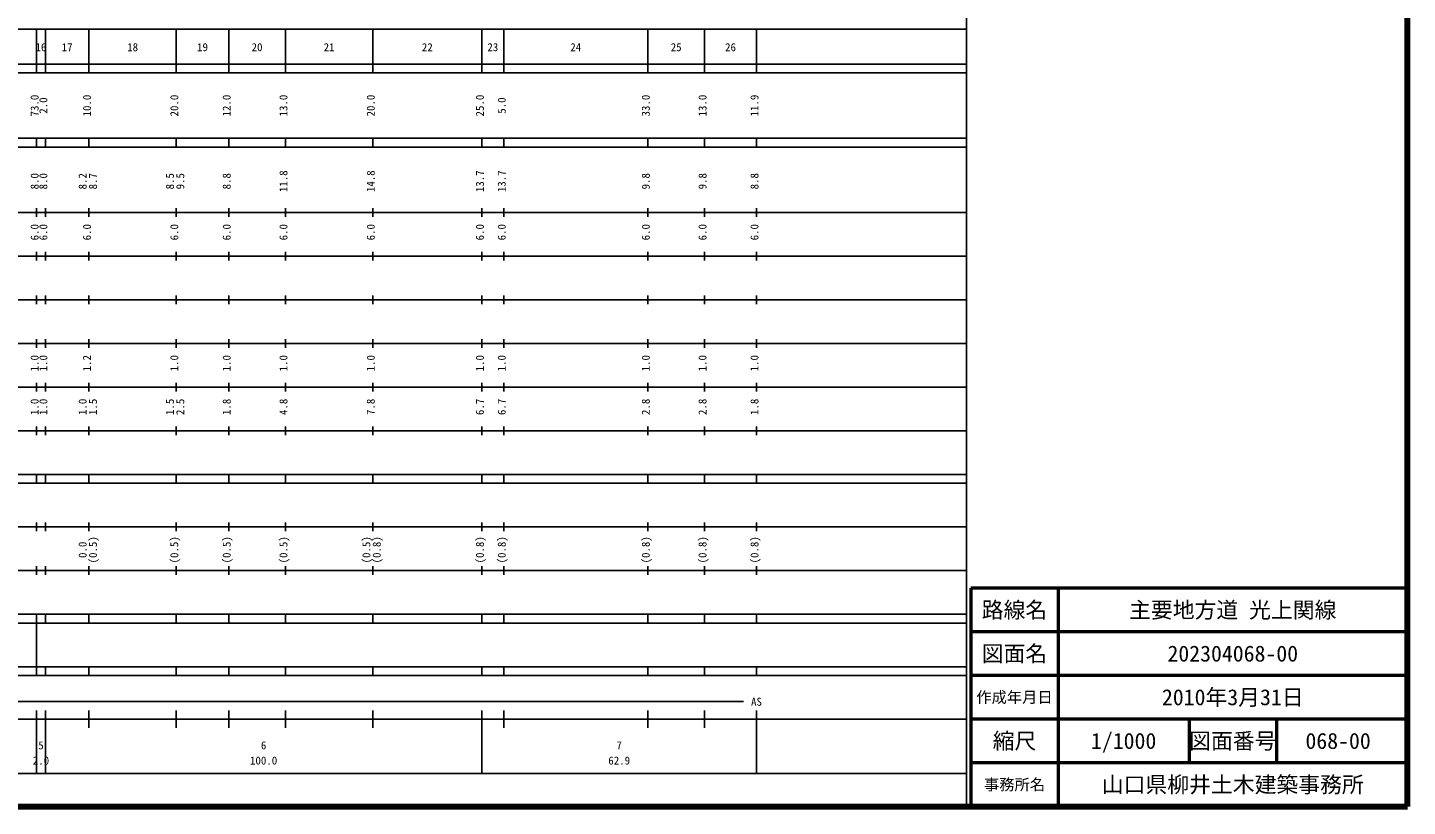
# Model space of a CAD drawing. Units: millimetres on the paper, enlarged 1000 times. Extents: x 40000 to 680000, y 20000 to 380000.
# Drawn here: x 363936 to 680000, y 20000 to 198357 of the extents above; entities that cross this region are included whole.
import ezdxf
from ezdxf.enums import TextEntityAlignment as Align

# ---------------------------------------------------------------- set-up
doc = ezdxf.new("R2010")
doc.units = ezdxf.units.MM
doc.header["$LTSCALE"] = 1000
for name, color, linetype, lineweight in [('M-TTL', 2, 'Continuous', 140), ('M-TTL-BAND', 7, 'Continuous', 25), ('M-TTL-FRAM', 2, 'Continuous', 50), ('M-TTL-LINE', 7, 'Continuous', 50)]:
    doc.layers.add(name, color=color, linetype=linetype, lineweight=lineweight)
doc.layers.add('M-TTL-TXT', color=7, linetype='Continuous')
doc.styles.add('ＭＳ ゴシック', font='')
doc.styles.get('ＭＳ ゴシック').set_extended_font_data('MS Gothic')

msp = doc.modelspace()

# ---------------------------------------------------------------- linework, layer by layer
at = {"layer": 'M-TTL'}
for p, q in [((680000, 20000), (680000, 380000)), ((40000, 20000), (680000, 20000))]:
    msp.add_line(p, q, dxfattribs=at)
at = {"layer": 'M-TTL-BAND'}
for p, q in [((579000, 20000), (579000, 370000)), ((68000, 198000), (579000, 198000)), ((366000, 188000), (366000, 198000)), ((368000, 188000), (368000, 198000)), ((378000, 188000), (378000, 198000)), ((398000, 188000), (398000, 198000)), ((410000, 188000), (410000, 198000)), ((423000, 188000), (423000, 198000)), ((443000, 188000), (443000, 198000)), ((468000, 188000), (468000, 198000)), ((473000, 188000), (473000, 198000)), ((506000, 188000), (506000, 198000)), ((519000, 188000), (519000, 198000)), ((530900, 188000), (530900, 198000)), ((40000, 190000), (579000, 190000)), ((40000, 188000), (579000, 188000)), ((40000, 173000), (579000, 173000)), ((40000, 171000), (579000, 171000)), ((366000, 171000), (366000, 173000)), ((368000, 171000), (368000, 173000)), ((378000, 171000), (378000, 173000)), ((398000, 171000), (398000, 173000)), ((410000, 171000), (410000, 173000)), ((423000, 171000), (423000, 173000)), ((443000, 171000), (443000, 173000)), ((468000, 171000), (468000, 173000)), ((473000, 171000), (473000, 173000)), ((506000, 171000), (506000, 173000)), ((519000, 171000), (519000, 173000)), ((530900, 171000), (530900, 173000)), ((40000, 156000), (579000, 156000)), ((366000, 155000), (366000, 157000)), ((368000, 155000), (368000, 157000)), ((378000, 155000), (378000, 157000)), ((398000, 155000), (398000, 157000)), ((410000, 155000), (410000, 157000)), ((423000, 155000), (423000, 157000)), ((443000, 155000), (443000, 157000)), ((468000, 155000), (468000, 157000)), ((473000, 155000), (473000, 157000)), ((506000, 155000), (506000, 157000)), ((519000, 155000), (519000, 157000)), ((530900, 155000), (530900, 157000)), ((46000, 146000), (579000, 146000)), ((366000, 145000), (366000, 147000)), ((368000, 145000), (368000, 147000)), ((378000, 145000), (378000, 147000)), ((398000, 145000), (398000, 147000)), ((410000, 145000), (410000, 147000)), ((423000, 145000), (423000, 147000)), ((443000, 145000), (443000, 147000)), ((468000, 145000), (468000, 147000)), ((473000, 145000), (473000, 147000)), ((506000, 145000), (506000, 147000)), ((519000, 145000), (519000, 147000)), ((530900, 145000), (530900, 147000)), ((52000, 136000), (579000, 136000)), ((366000, 135000), (366000, 137000)), ((368000, 135000), (368000, 137000)), ((378000, 135000), (378000, 137000)), ((398000, 135000), (398000, 137000)), ((410000, 135000), (410000, 137000)), ((423000, 135000), (423000, 137000)), ((443000, 135000), (443000, 137000)), ((468000, 135000), (468000, 137000)), ((473000, 135000), (473000, 137000)), ((506000, 135000), (506000, 137000)), ((519000, 135000), (519000, 137000)), ((530900, 135000), (530900, 137000)), ((366000, 125000), (366000, 127000)), ((368000, 125000), (368000, 127000)), ((378000, 125000), (378000, 127000)), ((398000, 125000), (398000, 127000)), ((410000, 125000), (410000, 127000)), ((423000, 125000), (423000, 127000)), ((443000, 125000), (443000, 127000)), ((468000, 125000), (468000, 127000)), ((473000, 125000), (473000, 127000)), ((506000, 125000), (506000, 127000)), ((519000, 125000), (519000, 127000)), ((530900, 125000), (530900, 127000)), ((46000, 126000), (579000, 126000)), ((366000, 115000), (366000, 117000)), ((368000, 115000), (368000, 117000)), ((378000, 115000), (378000, 117000)), ((398000, 115000), (398000, 117000)), ((410000, 115000), (410000, 117000)), ((423000, 115000), (423000, 117000)), ((443000, 115000), (443000, 117000)), ((468000, 115000), (468000, 117000)), ((473000, 115000), (473000, 117000)), ((506000, 115000), (506000, 117000)), ((519000, 115000), (519000, 117000)), ((530900, 115000), (530900, 117000)), ((52000, 116000), (579000, 116000)), ((46000, 106000), (579000, 106000)), ((366000, 105000), (366000, 107000)), ((368000, 105000), (368000, 107000)), ((378000, 105000), (378000, 107000)), ((398000, 105000), (398000, 107000)), ((410000, 105000), (410000, 107000)), ((423000, 105000), (423000, 107000)), ((443000, 105000), (443000, 107000)), ((468000, 105000), (468000, 107000)), ((473000, 105000), (473000, 107000)), ((506000, 105000), (506000, 107000)), ((519000, 105000), (519000, 107000)), ((530900, 105000), (530900, 107000)), ((40000, 96000), (579000, 96000)), ((366000, 94000), (366000, 96000)), ((368000, 94000), (368000, 96000)), ((378000, 94000), (378000, 96000)), ((398000, 94000), (398000, 96000)), ((410000, 94000), (410000, 96000)), ((423000, 94000), (423000, 96000)), ((443000, 94000), (443000, 96000)), ((468000, 94000), (468000, 96000)), ((473000, 94000), (473000, 96000)), ((506000, 94000), (506000, 96000)), ((519000, 94000), (519000, 96000)), ((530900, 94000), (530900, 96000)), ((40000, 94000), (579000, 94000)), ((49000, 84000), (579000, 84000)), ((366000, 83000), (366000, 85000)), ((368000, 83000), (368000, 85000)), ((378000, 83000), (378000, 85000)), ((398000, 83000), (398000, 85000)), ((410000, 83000), (410000, 85000)), ((423000, 83000), (423000, 85000)), ((443000, 83000), (443000, 85000)), ((468000, 83000), (468000, 85000)), ((473000, 83000), (473000, 85000)), ((506000, 83000), (506000, 85000)), ((519000, 83000), (519000, 85000)), ((530900, 83000), (530900, 85000)), ((40000, 74000), (579000, 74000)), ((366000, 73000), (366000, 75000)), ((368000, 73000), (368000, 75000)), ((378000, 73000), (378000, 75000)), ((398000, 73000), (398000, 75000)), ((410000, 73000), (410000, 75000)), ((423000, 73000), (423000, 75000)), ((443000, 73000), (443000, 75000)), ((468000, 73000), (468000, 75000)), ((473000, 73000), (473000, 75000)), ((506000, 73000), (506000, 75000)), ((519000, 73000), (519000, 75000)), ((530900, 73000), (530900, 75000)), ((40000, 64000), (579000, 64000)), ((366000, 62000), (366000, 64000)), ((368000, 62000), (368000, 64000)), ((378000, 62000), (378000, 64000)), ((398000, 62000), (398000, 64000)), ((410000, 62000), (410000, 64000)), ((423000, 62000), (423000, 64000)), ((443000, 62000), (443000, 64000)), ((468000, 62000), (468000, 64000)), ((473000, 62000), (473000, 64000)), ((506000, 62000), (506000, 64000)), ((519000, 62000), (519000, 64000)), ((530900, 62000), (530900, 64000)), ((40000, 62000), (579000, 62000)), ((366000, 52000), (366000, 62000)), ((40000, 52000), (579000, 52000)), ((366000, 50000), (366000, 52000)), ((368000, 50000), (368000, 52000)), ((378000, 50000), (378000, 52000)), ((398000, 50000), (398000, 52000)), ((410000, 50000), (410000, 52000)), ((423000, 50000), (423000, 52000)), ((443000, 50000), (443000, 52000)), ((468000, 50000), (468000, 52000)), ((473000, 50000), (473000, 52000)), ((506000, 50000), (506000, 52000)), ((519000, 50000), (519000, 52000)), ((530900, 50000), (530900, 52000)), ((40000, 50000), (579000, 50000)), ((71000, 44000), (527900, 44000)), ((366000, 27500), (366000, 42000)), ((368000, 27500), (368000, 42000)), ((378000, 38000), (378000, 42000)), ((398000, 38000), (398000, 42000)), ((410000, 38000), (410000, 42000)), ((423000, 38000), (423000, 42000)), ((443000, 38000), (443000, 42000)), ((468000, 27500), (468000, 42000)), ((473000, 38000), (473000, 42000)), ((506000, 38000), (506000, 42000)), ((519000, 38000), (519000, 42000)), ((530900, 27500), (530900, 42000)), ((40000, 40000), (579000, 40000)), ((68000, 27500), (579000, 27500))]:
    msp.add_line(p, q, dxfattribs=at)
at = {"layer": 'M-TTL-FRAM'}
for p, q in [((680000, 70000), (580000, 70000)), ((580000, 70000), (580000, 20000))]:
    msp.add_line(p, q, dxfattribs=at)
at = {"layer": 'M-TTL-LINE'}
for p, q in [((600000, 70000), (600000, 20000)), ((680000, 60000), (580000, 60000)), ((680000, 50000), (580000, 50000)), ((680000, 40000), (580000, 40000)), ((630000, 40000), (630000, 30000)), ((650000, 40000), (650000, 30000)), ((680000, 30000), (580000, 30000))]:
    msp.add_line(p, q, dxfattribs=at)

# ---------------------------------------------------------------- texts
at = {"layer": 'M-TTL-BAND', "style": 'ＭＳ ゴシック'}
for s, p in [('16', (367000, 192405)), ('17', (373000, 192405)), ('18', (388000, 192405)), ('19', (404000, 192405)), ('20', (416500, 192405)), ('21', (433000, 192405)), ('22', (455500, 192405)), ('23', (470500, 192405)), ('24', (489500, 192405)), ('25', (512500, 192405)), ('26', (524950, 192405)), ('AS', (530900, 42500)), ('5', (367000, 32523)), ('6', (418000, 32523)), ('7', (499450, 32523)), ('2.0', (367000, 29033)), ('100.0', (418000, 29033)), ('62.9', (499450, 29033))]:
    msp.add_text(s, height=1833, dxfattribs=at).set_placement(p, align=Align.BOTTOM_CENTER)
for s, p in [('73.0', (367000, 180500)), ('2.0', (369000, 180500)), ('10.0', (379000, 180500)), ('20.0', (399000, 180500)), ('12.0', (411000, 180500)), ('13.0', (424000, 180500)), ('20.0', (444000, 180500)), ('25.0', (469000, 180500)), ('5.0', (474000, 180500)), ('33.0', (507000, 180500)), ('13.0', (520000, 180500)), ('11.9', (531900, 180500)), ('8.0', (367000, 163174)), ('8.0', (369000, 163174)), ('8.2', (378000, 163174)), ('8.7', (380370, 163174)), ('8.5', (398000, 163174)), ('9.5', (400370, 163174)), ('8.8', (411000, 163174)), ('11.8', (424000, 163174)), ('14.8', (444000, 163174)), ('13.7', (469000, 163174)), ('13.7', (474000, 163174)), ('9.8', (507000, 163174)), ('9.8', (520000, 163174)), ('8.8', (531900, 163174)), ('6.0', (367000, 151500)), ('6.0', (369000, 151500)), ('6.0', (379000, 151500)), ('6.0', (399000, 151500)), ('6.0', (411000, 151500)), ('6.0', (424000, 151500)), ('6.0', (444000, 151500)), ('6.0', (469000, 151500)), ('6.0', (474000, 151500)), ('6.0', (507000, 151500)), ('6.0', (520000, 151500)), ('6.0', (531900, 151500)), ('1.0', (367000, 121500)), ('1.0', (369000, 121500)), ('1.2', (379000, 121500)), ('1.0', (399000, 121500)), ('1.0', (411000, 121500)), ('1.0', (424000, 121500)), ('1.0', (444000, 121500)), ('1.0', (469000, 121500)), ('1.0', (474000, 121500)), ('1.0', (507000, 121500)), ('1.0', (520000, 121500)), ('1.0', (531900, 121500)), ('1.0', (367000, 111500)), ('1.0', (369000, 111500)), ('1.0', (378000, 111500)), ('1.5', (380370, 111500)), ('1.5', (398000, 111500)), ('2.5', (400370, 111500)), ('1.8', (411000, 111500)), ('4.8', (424000, 111500)), ('7.8', (444000, 111500)), ('6.7', (469000, 111500)), ('6.7', (474000, 111500)), ('2.8', (507000, 111500)), ('2.8', (520000, 111500)), ('1.8', (531900, 111500)), ('0.0', (378000, 78764)), ('(0.5)', (380370, 78764)), ('(0.5)', (399000, 78764)), ('(0.5)', (411000, 78764)), ('(0.5)', (424000, 78764)), ('(0.5)', (443000, 78764)), ('(0.8)', (445370, 78764)), ('(0.8)', (469000, 78764)), ('(0.8)', (474000, 78764)), ('(0.8)', (507000, 78764)), ('(0.8)', (520000, 78764)), ('(0.8)', (531900, 78764))]:
    msp.add_text(s, height=1833, rotation=90, dxfattribs=at).set_placement(p, align=Align.BOTTOM_CENTER)
at = {"layer": 'M-TTL-TXT', "style": 'ＭＳ ゴシック'}
for s, height, p in [('路線名', 3666, (590000, 65000)), ('路線名', 3666, (590000, 65000)), ('主要地方道 光上関線', 3666, (640000, 65000)), ('図面名', 3666, (590000, 55000)), ('図面名', 3666, (590000, 55000)), ('202304068-00', 3666, (640000, 55000)), ('作成年月日', 2566, (590000, 45000)), ('作成年月日', 2566, (590000, 45000)), ('2010年3月31日', 3666, (640000, 45000)), ('縮尺', 3666, (590000, 35000)), ('縮尺', 3666, (590000, 35000)), ('1/1000', 3666, (615000, 35000)), ('図面番号', 3666, (640000, 35000)), ('図面番号', 3666, (640000, 35000)), ('068-00', 3666, (664125, 35000)), ('事務所名', 2566, (590000, 25000)), ('事務所名', 2566, (590000, 25000)), ('山口県柳井土木建築事務所', 3666, (640000, 25000))]:
    msp.add_text(s, height=height, dxfattribs=at).set_placement(p, align=Align.MIDDLE_CENTER)

doc.saveas('drawing.dxf')
